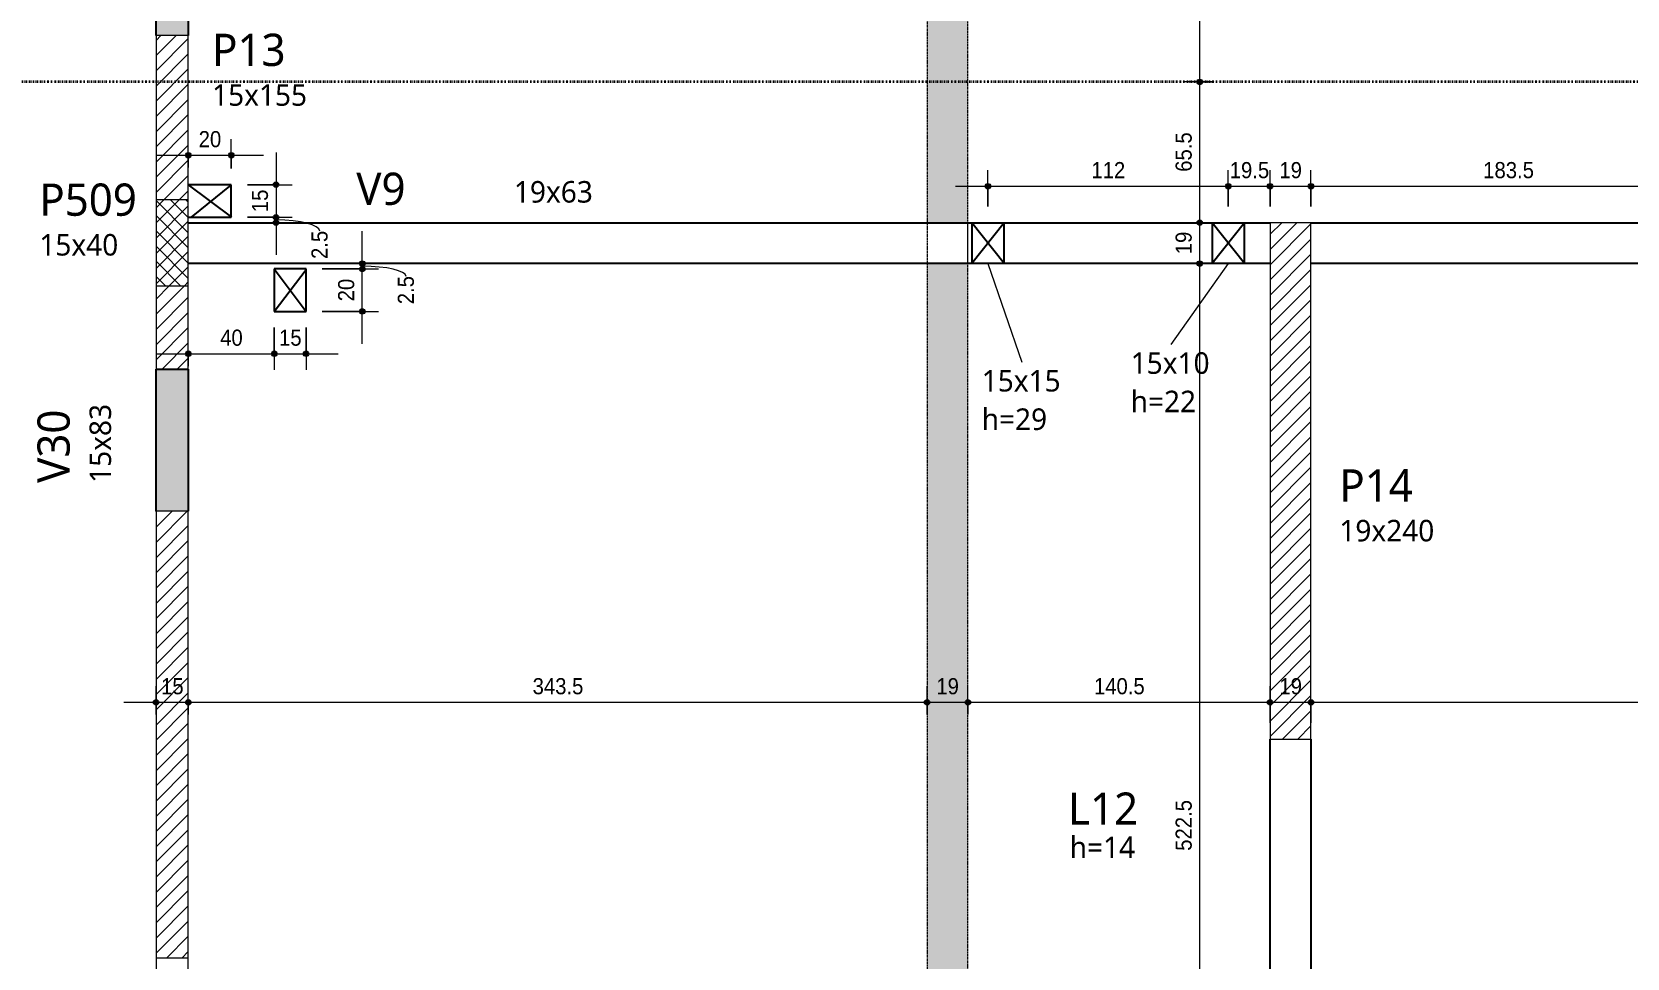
# Model space of a CAD drawing. Header units: centimetres. Extents: x -28 to 30806, y -3196 to 88064.
# Drawn here: x 831 to 1573, y -524 to -93 of the extents above; entities that cross this region are included whole.
import ezdxf

# ---------------------------------------------------------------- set-up
doc = ezdxf.new("R2010")
doc.units = ezdxf.units.CM
for name, pattern in [('Dash dot', [1.5875, 0.635, -0.47625, 0, -0.47625]), ('Hidden', [0.714375, 0.47625, -0.238125]), ('Traço', [0.635, 0.3175, -0.3175])]:
    doc.linetypes.add(name, pattern=pattern)
for name, color, linetype, lineweight in [('A-ANNO-DIMS', 7, 'Continuous', 9), ('A-ANNO-DIMS-50', 7, 'Continuous', 9), ('A-DETL-GENF', 7, 'Continuous', 18), ('A-DETL-THIN', 7, 'Continuous', 25), ('A-FLOR', 7, 'Continuous', 25), ('A-FLOR-IDEN', 7, 'Continuous', 9), ('A-GENM', 7, 'Continuous', 25), ('A-GENM-HDLN', 7, 'Traço', 18), ('A-GENM-IDEN', 7, 'Continuous', 9), ('S-BEAM', 7, 'Continuous', 25), ('S-BEAM-HDLN', 7, 'Traço', 25), ('S-BEAM-IDEN', 7, 'Continuous', 9), ('S-COLS-IDEN', 7, 'Continuous', 9), ('S-GRID', 7, 'Continuous', 9)]:
    doc.layers.add(name, color=color, linetype=linetype, lineweight=lineweight)
doc.layers.add('A-DETL', color=7, linetype='Continuous', lineweight=18, true_color=0x00a600)
doc.styles.add('Arial', font='arial.ttf', dxfattribs={"width": 0.9, "height": 7.5})
doc.styles.add('Gadugi_1', font='gadugi.ttf', dxfattribs={"height": 10})
doc.styles.add('Gadugi_2', font='gadugi.ttf', dxfattribs={"height": 15})
doc.dimstyles.new('PED_1_5mm_ESQ', dxfattribs={"dimscale": 30.48, "dimtxt": 7.651945, "dimasz": 0.328084, "dimexe": 0.246063, "dimexo": 0.246063, "dimgap": 0.049213, "dimtad": 1, "dimdec": 1, "dimrnd": 0.5, "dimdsep": 46, "dimtxsty": 'Arial', "dimblk1": 'DOTSMALL', "dimblk2": 'DOTSMALL', "dimsah": 1, "dimcen": 0.09, "dimdle": 0.492126, "dimazin": 0, "dimtfac": 1, "dimtdec": 4, "dimtix": 1, "dimtmove": 0, "dimatfit": 3, "dimfxl": 1, "dimtvp": 1, "dimtolj": 1, "dimtzin": 0, "dimarcsym": 2})
doc.dimstyles.new('PED_1_5mm_ESQ_2', dxfattribs={"dimscale": 30.48, "dimtxt": 7.651945, "dimasz": 0.328084, "dimexe": 0.246063, "dimexo": 0.246063, "dimgap": 0.049213, "dimtad": 1, "dimdec": 1, "dimrnd": 0.5, "dimdsep": 46, "dimtxsty": 'Arial', "dimblk1": 'DOTSMALL', "dimblk2": 'DOTSMALL', "dimsah": 1, "dimcen": 0.09, "dimdle": 0.492126, "dimazin": 0, "dimtfac": 1, "dimtdec": 4, "dimtix": 1, "dimtmove": 1, "dimatfit": 3, "dimfxl": 1, "dimtvp": 1, "dimtolj": 1, "dimtzin": 0, "dimarcsym": 2})
pattern_1 = [(45, (2647.826, 0), (-3.535534, 3.535534), [])]

# ---------------------------------------------------------------- blocks, each defined once
blk = doc.blocks.new('PED_FURO_RETANGULAR_R04_2020 - 15x10x22-3621887-PL H 001 - FORMA DO BARRILETE')
at = {"layer": 'A-GENM-HDLN'}
for p, q in [((-7.5, 9.5), (7.5, -9.5)), ((-7.5, -9.5), (7.5, 9.5)), ((-7.5, -9.5), (-7.5, 9.5)), ((7.5, 9.5), (7.5, -9.5))]:
    blk.add_line(p, q, dxfattribs=at)
blk = doc.blocks.new('PED_FURO_RETANGULAR_R04_2020 - 15x15x29-3491205-PL H 001 - FORMA DO BARRILETE')
at = {"layer": 'A-GENM-HDLN'}
for p, q in [((-7.5, 9.5), (7.5, -9.5)), ((-7.5, -9.5), (7.5, 9.5)), ((-7.5, -9.5), (-7.5, 9.5)), ((7.5, 9.5), (7.5, -9.5))]:
    blk.add_line(p, q, dxfattribs=at)
blk = doc.blocks.new('DIMBLOCK22-PL H 001 - FORMA DO BARRILETE')
at = {"layer": 'A-ANNO-DIMS-50'}
h = blk.add_hatch(color=256, dxfattribs=at)
edge = h.paths.add_edge_path(flags=0)
edge.add_arc((888.97, -404.79), 1.25, 0, 360)
h = blk.add_hatch(color=256, dxfattribs=at)
edge = h.paths.add_edge_path(flags=0)
edge.add_arc((903.97, -404.79), 1.25, 0, 360)
for p, q in [((888.97, -410.52), (888.97, -397.29)), ((903.97, -410.52), (903.97, -397.29)), ((873.97, -404.79), (903.97, -404.79)), ((888.97, -404.79), (888.97, -410.52)), ((903.97, -404.79), (903.97, -410.52))]:
    blk.add_line(p, q, dxfattribs=at)
for centre in [(888.97, -404.79), (903.97, -404.79)]:
    blk.add_circle(centre, 1.25, dxfattribs=at)
at = {"layer": 'A-ANNO-DIMS-50', "color": 0, "insert": (891.29, -393.55), "char_height": 7.5, "width": 12.4315, "attachment_point": 1, "line_spacing_factor": 0.941778, "style": 'Arial'}
blk.add_mtext('15', dxfattribs=at)
blk = doc.blocks.new('_DotSmall')
at = {"color": 0, "linetype": 'ByBlock', "const_width": 0.5}
blk.add_lwpolyline([(-0.0625, 0, 1), (0.0625, 0, 1)], format="xyb", close=True, dxfattribs=at)
blk = doc.blocks.new('DIMBLOCK23-PL H 001 - FORMA DO BARRILETE')
at = {"layer": 'A-ANNO-DIMS-50'}
h = blk.add_hatch(color=256, dxfattribs=at)
edge = h.paths.add_edge_path(flags=0)
edge.add_arc((903.97, -404.79), 1.25, 0, 360)
h = blk.add_hatch(color=256, dxfattribs=at)
edge = h.paths.add_edge_path(flags=0)
edge.add_arc((1247.46, -404.79), 1.25, 0, 360)
for p, q in [((903.97, -410.52), (903.97, -397.29)), ((1247.46, -410.52), (1247.46, -397.29)), ((903.97, -404.79), (1247.46, -404.79)), ((903.97, -404.79), (903.97, -410.52)), ((1247.46, -404.79), (1247.46, -410.52))]:
    blk.add_line(p, q, dxfattribs=at)
for centre in [(903.97, -404.79), (1247.46, -404.79)]:
    blk.add_circle(centre, 1.25, dxfattribs=at)
at = {"layer": 'A-ANNO-DIMS-50', "color": 0, "insert": (1064.06, -393.55), "char_height": 7.5, "width": 27.9708, "attachment_point": 1, "line_spacing_factor": 0.941778, "style": 'Arial'}
blk.add_mtext('343.5', dxfattribs=at)
blk = doc.blocks.new('DIMBLOCK24-PL H 001 - FORMA DO BARRILETE')
at = {"layer": 'A-ANNO-DIMS-50'}
h = blk.add_hatch(color=256, dxfattribs=at)
edge = h.paths.add_edge_path(flags=0)
edge.add_arc((1247.46, -404.79), 1.25, 0, 360)
h = blk.add_hatch(color=256, dxfattribs=at)
edge = h.paths.add_edge_path(flags=0)
edge.add_arc((1266.46, -404.79), 1.25, 0, 360)
for p, q in [((1247.46, -410.52), (1247.46, -397.29)), ((1266.46, -410.52), (1266.46, -397.29)), ((1247.46, -404.79), (1266.46, -404.79)), ((1247.46, -404.79), (1247.46, -410.52)), ((1266.46, -404.79), (1266.46, -410.52))]:
    blk.add_line(p, q, dxfattribs=at)
for centre in [(1247.46, -404.79), (1266.46, -404.79)]:
    blk.add_circle(centre, 1.25, dxfattribs=at)
at = {"layer": 'A-ANNO-DIMS-50', "color": 0, "insert": (1251.78, -393.55), "char_height": 7.5, "width": 12.4315, "attachment_point": 1, "line_spacing_factor": 0.941778, "style": 'Arial'}
blk.add_mtext('19', dxfattribs=at)
blk = doc.blocks.new('DIMBLOCK25-PL H 001 - FORMA DO BARRILETE')
at = {"layer": 'A-ANNO-DIMS-50'}
h = blk.add_hatch(color=256, dxfattribs=at)
edge = h.paths.add_edge_path(flags=0)
edge.add_arc((1266.46, -404.79), 1.25, 0, 360)
h = blk.add_hatch(color=256, dxfattribs=at)
edge = h.paths.add_edge_path(flags=0)
edge.add_arc((1406.96, -404.79), 1.25, 0, 360)
for p, q in [((1266.46, -410.52), (1266.46, -397.29)), ((1406.96, -414.38), (1406.96, -397.29)), ((1266.46, -404.79), (1406.96, -404.79)), ((1266.46, -404.79), (1266.46, -410.52)), ((1406.96, -404.79), (1406.96, -414.38))]:
    blk.add_line(p, q, dxfattribs=at)
for centre in [(1266.46, -404.79), (1406.96, -404.79)]:
    blk.add_circle(centre, 1.25, dxfattribs=at)
at = {"layer": 'A-ANNO-DIMS-50', "color": 0, "insert": (1325.06, -393.55), "char_height": 7.5, "width": 27.9708, "attachment_point": 1, "line_spacing_factor": 0.941778, "style": 'Arial'}
blk.add_mtext('140.5', dxfattribs=at)
blk = doc.blocks.new('DIMBLOCK26-PL H 001 - FORMA DO BARRILETE')
at = {"layer": 'A-ANNO-DIMS-50'}
h = blk.add_hatch(color=256, dxfattribs=at)
edge = h.paths.add_edge_path(flags=0)
edge.add_arc((1406.96, -404.79), 1.25, 0, 360)
h = blk.add_hatch(color=256, dxfattribs=at)
edge = h.paths.add_edge_path(flags=0)
edge.add_arc((1425.96, -404.79), 1.25, 0, 360)
for p, q in [((1406.96, -414.38), (1406.96, -397.29)), ((1425.96, -414.38), (1425.96, -397.29)), ((1406.96, -404.79), (1425.96, -404.79)), ((1406.96, -404.79), (1406.96, -414.38)), ((1425.96, -404.79), (1425.96, -414.38))]:
    blk.add_line(p, q, dxfattribs=at)
for centre in [(1406.96, -404.79), (1425.96, -404.79)]:
    blk.add_circle(centre, 1.25, dxfattribs=at)
at = {"layer": 'A-ANNO-DIMS-50', "color": 0, "insert": (1411.28, -393.55), "char_height": 7.5, "width": 12.4315, "attachment_point": 1, "line_spacing_factor": 0.941778, "style": 'Arial'}
blk.add_mtext('19', dxfattribs=at)
blk = doc.blocks.new('DIMBLOCK27-PL H 001 - FORMA DO BARRILETE')
at = {"layer": 'A-ANNO-DIMS-50'}
h = blk.add_hatch(color=256, dxfattribs=at)
edge = h.paths.add_edge_path(flags=0)
edge.add_arc((1425.96, -404.79), 1.25, 0, 360)
h = blk.add_hatch(color=256, dxfattribs=at)
edge = h.paths.add_edge_path(flags=0)
edge.add_arc((1988.97, -404.79), 1.25, 0, 360)
for p, q in [((1425.96, -414.38), (1425.96, -397.29)), ((1988.97, -410.52), (1988.97, -397.29)), ((1425.96, -404.79), (1988.97, -404.79)), ((1425.96, -404.79), (1425.96, -414.38)), ((1988.97, -404.79), (1988.97, -410.52))]:
    blk.add_line(p, q, dxfattribs=at)
for centre in [(1425.96, -404.79), (1988.97, -404.79)]:
    blk.add_circle(centre, 1.25, dxfattribs=at)
at = {"layer": 'A-ANNO-DIMS-50', "color": 0, "insert": (1699.69, -393.55), "char_height": 7.5, "width": 18.6472, "attachment_point": 1, "line_spacing_factor": 0.941778, "style": 'Arial'}
blk.add_mtext('563', dxfattribs=at)
blk = doc.blocks.new('DIMBLOCK38-PL H 001 - FORMA DO BARRILETE')
at = {"layer": 'A-ANNO-DIMS-50'}
h = blk.add_hatch(color=256, dxfattribs=at)
edge = h.paths.add_edge_path(flags=0)
edge.add_arc((1374.25, -200.88), 1.25, 0, 360)
h = blk.add_hatch(color=256, dxfattribs=at)
edge = h.paths.add_edge_path(flags=0)
edge.add_arc((1374.25, -723.38), 1.25, 0, 360)
for p, q in [((1379.98, -200.88), (1366.75, -200.88)), ((1374.25, -723.38), (1374.25, -200.88)), ((1374.25, -200.88), (1379.98, -200.88)), ((1379.98, -723.38), (1366.75, -723.38)), ((1374.25, -723.38), (1379.98, -723.38))]:
    blk.add_line(p, q, dxfattribs=at)
for centre in [(1374.25, -200.88), (1374.25, -723.38)]:
    blk.add_circle(centre, 1.25, dxfattribs=at)
at = {"layer": 'A-ANNO-DIMS-50', "color": 0, "insert": (1363.01, -473.79), "char_height": 7.5, "width": 27.9708, "attachment_point": 1, "rotation": 90, "line_spacing_factor": 0.941778, "style": 'Arial'}
blk.add_mtext('522.5', dxfattribs=at)
blk = doc.blocks.new('DIMBLOCK39-PL H 001 - FORMA DO BARRILETE')
at = {"layer": 'A-ANNO-DIMS-50'}
h = blk.add_hatch(color=256, dxfattribs=at)
edge = h.paths.add_edge_path(flags=0)
edge.add_arc((1374.25, -181.88), 1.25, 0, 360)
h = blk.add_hatch(color=256, dxfattribs=at)
edge = h.paths.add_edge_path(flags=0)
edge.add_arc((1374.25, -200.88), 1.25, 0, 360)
for p, q in [((1379.98, -181.88), (1366.75, -181.88)), ((1374.25, -200.88), (1374.25, -181.88)), ((1374.25, -181.88), (1379.98, -181.88)), ((1379.98, -200.88), (1366.75, -200.88)), ((1374.25, -200.88), (1379.98, -200.88))]:
    blk.add_line(p, q, dxfattribs=at)
for centre in [(1374.25, -181.88), (1374.25, -200.88)]:
    blk.add_circle(centre, 1.25, dxfattribs=at)
at = {"layer": 'A-ANNO-DIMS-50', "color": 0, "insert": (1363.01, -196.56), "char_height": 7.5, "width": 12.4315, "attachment_point": 1, "rotation": 90, "line_spacing_factor": 0.941778, "style": 'Arial'}
blk.add_mtext('19', dxfattribs=at)
blk = doc.blocks.new('DIMBLOCK40-PL H 001 - FORMA DO BARRILETE')
at = {"layer": 'A-ANNO-DIMS-50'}
h = blk.add_hatch(color=256, dxfattribs=at)
edge = h.paths.add_edge_path(flags=0)
edge.add_arc((1374.25, -116.45), 1.25, 0, 360)
h = blk.add_hatch(color=256, dxfattribs=at)
edge = h.paths.add_edge_path(flags=0)
edge.add_arc((1374.25, -181.88), 1.25, 0, 360)
for p, q in [((1379.98, -116.45), (1366.75, -116.45)), ((1374.25, -181.88), (1374.25, -116.45)), ((1374.25, -116.45), (1379.98, -116.45)), ((1379.98, -181.88), (1366.75, -181.88)), ((1374.25, -181.88), (1379.98, -181.88))]:
    blk.add_line(p, q, dxfattribs=at)
for centre in [(1374.25, -116.45), (1374.25, -181.88)]:
    blk.add_circle(centre, 1.25, dxfattribs=at)
at = {"layer": 'A-ANNO-DIMS-50', "color": 0, "insert": (1363.01, -158.23), "char_height": 7.5, "width": 21.7551, "attachment_point": 1, "rotation": 90, "line_spacing_factor": 0.941778, "style": 'Arial'}
blk.add_mtext('65.5', dxfattribs=at)
blk = doc.blocks.new('DIMBLOCK41-PL H 001 - FORMA DO BARRILETE')
at = {"layer": 'A-ANNO-DIMS-50'}
h = blk.add_hatch(color=256, dxfattribs=at)
edge = h.paths.add_edge_path(flags=0)
edge.add_arc((1374.25, -26.88), 1.25, 0, 360)
h = blk.add_hatch(color=256, dxfattribs=at)
edge = h.paths.add_edge_path(flags=0)
edge.add_arc((1374.25, -116.45), 1.25, 0, 360)
for p, q in [((1379.98, -26.88), (1366.75, -26.88)), ((1374.25, -116.45), (1374.25, -26.88)), ((1374.25, -26.88), (1379.98, -26.88)), ((1379.98, -116.45), (1366.75, -116.45)), ((1374.25, -116.45), (1379.98, -116.45))]:
    blk.add_line(p, q, dxfattribs=at)
for centre in [(1374.25, -26.88), (1374.25, -116.45)]:
    blk.add_circle(centre, 1.25, dxfattribs=at)
at = {"layer": 'A-ANNO-DIMS-50', "color": 0, "insert": (1363.01, -80.73), "char_height": 7.5, "width": 21.7551, "attachment_point": 1, "rotation": 90, "line_spacing_factor": 0.941778, "style": 'Arial'}
blk.add_mtext('89.5', dxfattribs=at)
blk = doc.blocks.new('DIMBLOCK112-PL H 001 - FORMA DO BARRILETE')
at = {"layer": 'A-ANNO-DIMS-50'}
h = blk.add_hatch(color=256, dxfattribs=at)
edge = h.paths.add_edge_path(flags=0)
edge.add_arc((944.74, -164.22), 1.25, 0, 360)
h = blk.add_hatch(color=256, dxfattribs=at)
edge = h.paths.add_edge_path(flags=0)
edge.add_arc((944.74, -179.38), 1.25, 0, 360)
for p, q in [((944.74, -149.22), (944.74, -179.38)), ((931.46, -164.22), (952.24, -164.22)), ((944.74, -164.22), (931.46, -164.22)), ((931.46, -179.38), (952.24, -179.38)), ((944.74, -179.38), (931.46, -179.38))]:
    blk.add_line(p, q, dxfattribs=at)
for centre in [(944.74, -164.22), (944.74, -179.38)]:
    blk.add_circle(centre, 1.25, dxfattribs=at)
at = {"layer": 'A-ANNO-DIMS-50', "color": 0, "insert": (933.5, -176.98), "char_height": 7.5, "width": 12.4315, "attachment_point": 1, "rotation": 90, "line_spacing_factor": 0.941778, "style": 'Arial'}
blk.add_mtext('15', dxfattribs=at)
blk = doc.blocks.new('DIMBLOCK113-PL H 001 - FORMA DO BARRILETE')
at = {"layer": 'A-ANNO-DIMS-50'}
h = blk.add_hatch(color=256, dxfattribs=at)
edge = h.paths.add_edge_path(flags=0)
edge.add_arc((944.74, -179.38), 1.25, 0, 360)
h = blk.add_hatch(color=256, dxfattribs=at)
edge = h.paths.add_edge_path(flags=0)
edge.add_arc((944.74, -181.88), 1.25, 0, 360)
for p, q in [((931.46, -179.38), (952.24, -179.38)), ((944.74, -179.38), (931.46, -179.38)), ((939.01, -181.88), (952.24, -181.88)), ((944.74, -181.88), (939.01, -181.88)), ((944.74, -179.38), (944.74, -196.88))]:
    blk.add_line(p, q, dxfattribs=at)
for centre in [(944.74, -179.38), (944.74, -181.88)]:
    blk.add_circle(centre, 1.25, dxfattribs=at)
blk.add_ellipse((944.74, -185.81), major_axis=(20.32, 0), ratio=0.254839, start_param=0, end_param=1.570796, dxfattribs=at)
at = {"layer": 'A-ANNO-DIMS-50', "color": 0, "insert": (961.21, -198.76), "char_height": 7.5, "width": 15.5393, "attachment_point": 1, "rotation": 90, "line_spacing_factor": 0.941778, "style": 'Arial'}
blk.add_mtext('2.5', dxfattribs=at)
blk = doc.blocks.new('DIMBLOCK114-PL H 001 - FORMA DO BARRILETE')
at = {"layer": 'A-ANNO-DIMS-50'}
h = blk.add_hatch(color=256, dxfattribs=at)
edge = h.paths.add_edge_path(flags=0)
edge.add_arc((903.97, -150.53), 1.25, 0, 360)
h = blk.add_hatch(color=256, dxfattribs=at)
edge = h.paths.add_edge_path(flags=0)
edge.add_arc((923.96, -150.53), 1.25, 0, 360)
for p, q in [((903.97, -156.26), (903.97, -143.03)), ((923.96, -156.72), (923.96, -143.03)), ((888.97, -150.53), (938.96, -150.53)), ((903.97, -150.53), (903.97, -156.26)), ((923.96, -150.53), (923.96, -156.72))]:
    blk.add_line(p, q, dxfattribs=at)
for centre in [(903.97, -150.53), (923.96, -150.53)]:
    blk.add_circle(centre, 1.25, dxfattribs=at)
at = {"layer": 'A-ANNO-DIMS-50', "color": 0, "insert": (908.78, -139.3), "char_height": 7.5, "width": 12.4315, "attachment_point": 1, "line_spacing_factor": 0.941778, "style": 'Arial'}
blk.add_mtext('20', dxfattribs=at)
blk = doc.blocks.new('DIMBLOCK115-PL H 001 - FORMA DO BARRILETE')
at = {"layer": 'A-ANNO-DIMS-50'}
h = blk.add_hatch(color=256, dxfattribs=at)
edge = h.paths.add_edge_path(flags=0)
edge.add_arc((903.97, -242.81), 1.25, 0, 360)
h = blk.add_hatch(color=256, dxfattribs=at)
edge = h.paths.add_edge_path(flags=0)
edge.add_arc((943.96, -242.81), 1.25, 0, 360)
for p, q in [((903.97, -248.54), (903.97, -235.31)), ((943.96, -230.63), (943.96, -250.31)), ((943.96, -242.81), (943.96, -230.63)), ((888.97, -242.81), (943.96, -242.81)), ((903.97, -242.81), (903.97, -248.54))]:
    blk.add_line(p, q, dxfattribs=at)
for centre in [(903.97, -242.81), (943.96, -242.81)]:
    blk.add_circle(centre, 1.25, dxfattribs=at)
at = {"layer": 'A-ANNO-DIMS-50', "color": 0, "insert": (918.78, -231.57), "char_height": 7.5, "width": 12.4315, "attachment_point": 1, "line_spacing_factor": 0.941778, "style": 'Arial'}
blk.add_mtext('40', dxfattribs=at)
blk = doc.blocks.new('DIMBLOCK116-PL H 001 - FORMA DO BARRILETE')
at = {"layer": 'A-ANNO-DIMS-50'}
h = blk.add_hatch(color=256, dxfattribs=at)
edge = h.paths.add_edge_path(flags=0)
edge.add_arc((943.96, -242.81), 1.25, 0, 360)
h = blk.add_hatch(color=256, dxfattribs=at)
edge = h.paths.add_edge_path(flags=0)
edge.add_arc((958.71, -242.81), 1.25, 0, 360)
for p, q in [((943.96, -230.63), (943.96, -250.31)), ((943.96, -242.81), (943.96, -230.63)), ((958.71, -230.63), (958.71, -250.31)), ((958.71, -242.81), (958.71, -230.63)), ((943.96, -242.81), (973.71, -242.81))]:
    blk.add_line(p, q, dxfattribs=at)
for centre in [(943.96, -242.81), (958.71, -242.81)]:
    blk.add_circle(centre, 1.25, dxfattribs=at)
at = {"layer": 'A-ANNO-DIMS-50', "color": 0, "insert": (946.16, -231.57), "char_height": 7.5, "width": 12.4315, "attachment_point": 1, "line_spacing_factor": 0.941778, "style": 'Arial'}
blk.add_mtext('15', dxfattribs=at)
blk = doc.blocks.new('DIMBLOCK117-PL H 001 - FORMA DO BARRILETE')
at = {"layer": 'A-ANNO-DIMS-50'}
h = blk.add_hatch(color=256, dxfattribs=at)
edge = h.paths.add_edge_path(flags=0)
edge.add_arc((984.84, -203.38), 1.25, 0, 360)
h = blk.add_hatch(color=256, dxfattribs=at)
edge = h.paths.add_edge_path(flags=0)
edge.add_arc((984.84, -223.13), 1.25, 0, 360)
for p, q in [((966.21, -203.38), (992.34, -203.38)), ((984.84, -203.38), (966.21, -203.38)), ((984.84, -238.13), (984.84, -203.38)), ((966.21, -223.13), (992.34, -223.13)), ((984.84, -223.13), (966.21, -223.13))]:
    blk.add_line(p, q, dxfattribs=at)
for centre in [(984.84, -203.38), (984.84, -223.13)]:
    blk.add_circle(centre, 1.25, dxfattribs=at)
at = {"layer": 'A-ANNO-DIMS-50', "color": 0, "insert": (973.6, -218.44), "char_height": 7.5, "width": 12.4315, "attachment_point": 1, "rotation": 90, "line_spacing_factor": 0.941778, "style": 'Arial'}
blk.add_mtext('20', dxfattribs=at)
blk = doc.blocks.new('DIMBLOCK118-PL H 001 - FORMA DO BARRILETE')
at = {"layer": 'A-ANNO-DIMS-50'}
h = blk.add_hatch(color=256, dxfattribs=at)
edge = h.paths.add_edge_path(flags=0)
edge.add_arc((984.84, -200.88), 1.25, 0, 360)
h = blk.add_hatch(color=256, dxfattribs=at)
edge = h.paths.add_edge_path(flags=0)
edge.add_arc((984.84, -203.38), 1.25, 0, 360)
for p, q in [((984.84, -203.38), (984.84, -185.88)), ((966.21, -203.38), (992.34, -203.38)), ((984.84, -203.38), (966.21, -203.38)), ((990.57, -200.88), (977.34, -200.88)), ((984.84, -200.88), (990.57, -200.88))]:
    blk.add_line(p, q, dxfattribs=at)
for centre in [(984.84, -200.88), (984.84, -203.38)]:
    blk.add_circle(centre, 1.25, dxfattribs=at)
blk.add_ellipse((984.84, -206.83), major_axis=(20.38, 0), ratio=0.230666, start_param=0, end_param=1.570796, dxfattribs=at)
at = {"layer": 'A-ANNO-DIMS-50', "color": 0, "insert": (1001.36, -219.78), "char_height": 7.5, "width": 15.5393, "attachment_point": 1, "rotation": 90, "line_spacing_factor": 0.941778, "style": 'Arial'}
blk.add_mtext('2.5', dxfattribs=at)
blk = doc.blocks.new('DIMBLOCK128-PL H 001 - FORMA DO BARRILETE')
at = {"layer": 'A-ANNO-DIMS-50'}
h = blk.add_hatch(color=256, dxfattribs=at)
edge = h.paths.add_edge_path(flags=0)
edge.add_arc((1275.74, -164.94), 1.25, 0, 360)
h = blk.add_hatch(color=256, dxfattribs=at)
edge = h.paths.add_edge_path(flags=0)
edge.add_arc((1387.54, -164.94), 1.25, 0, 360)
for p, q in [((1275.74, -174.38), (1275.74, -157.44)), ((1387.54, -174.38), (1387.54, -157.44)), ((1260.74, -164.94), (1387.54, -164.94)), ((1275.74, -164.94), (1275.74, -174.38)), ((1387.54, -164.94), (1387.54, -174.38))]:
    blk.add_line(p, q, dxfattribs=at)
for centre in [(1275.74, -164.94), (1387.54, -164.94)]:
    blk.add_circle(centre, 1.25, dxfattribs=at)
at = {"layer": 'A-ANNO-DIMS-50', "color": 0, "insert": (1323.87, -153.7), "char_height": 7.5, "width": 18.6472, "attachment_point": 1, "line_spacing_factor": 0.941778, "style": 'Arial'}
blk.add_mtext('112', dxfattribs=at)
blk = doc.blocks.new('DIMBLOCK129-PL H 001 - FORMA DO BARRILETE')
at = {"layer": 'A-ANNO-DIMS-50'}
h = blk.add_hatch(color=256, dxfattribs=at)
edge = h.paths.add_edge_path(flags=0)
edge.add_arc((1387.54, -164.94), 1.25, 0, 360)
h = blk.add_hatch(color=256, dxfattribs=at)
edge = h.paths.add_edge_path(flags=0)
edge.add_arc((1406.96, -164.94), 1.25, 0, 360)
for p, q in [((1387.54, -174.38), (1387.54, -157.44)), ((1406.96, -174.38), (1406.96, -157.44)), ((1387.54, -164.94), (1406.96, -164.94)), ((1387.54, -164.94), (1387.54, -174.38)), ((1406.96, -164.94), (1406.96, -174.38))]:
    blk.add_line(p, q, dxfattribs=at)
for centre in [(1387.54, -164.94), (1406.96, -164.94)]:
    blk.add_circle(centre, 1.25, dxfattribs=at)
at = {"layer": 'A-ANNO-DIMS-50', "color": 0, "insert": (1388.19, -153.7), "char_height": 7.5, "width": 21.7551, "attachment_point": 1, "line_spacing_factor": 0.941778, "style": 'Arial'}
blk.add_mtext('19.5', dxfattribs=at)
blk = doc.blocks.new('DIMBLOCK130-PL H 001 - FORMA DO BARRILETE')
at = {"layer": 'A-ANNO-DIMS-50'}
h = blk.add_hatch(color=256, dxfattribs=at)
edge = h.paths.add_edge_path(flags=0)
edge.add_arc((1406.96, -164.94), 1.25, 0, 360)
h = blk.add_hatch(color=256, dxfattribs=at)
edge = h.paths.add_edge_path(flags=0)
edge.add_arc((1425.96, -164.94), 1.25, 0, 360)
for p, q in [((1406.96, -174.38), (1406.96, -157.44)), ((1425.96, -174.38), (1425.96, -157.44)), ((1406.96, -164.94), (1425.96, -164.94)), ((1406.96, -164.94), (1406.96, -174.38)), ((1425.96, -164.94), (1425.96, -174.38))]:
    blk.add_line(p, q, dxfattribs=at)
for centre in [(1406.96, -164.94), (1425.96, -164.94)]:
    blk.add_circle(centre, 1.25, dxfattribs=at)
at = {"layer": 'A-ANNO-DIMS-50', "color": 0, "insert": (1411.28, -153.7), "char_height": 7.5, "width": 12.4315, "attachment_point": 1, "line_spacing_factor": 0.941778, "style": 'Arial'}
blk.add_mtext('19', dxfattribs=at)
blk = doc.blocks.new('DIMBLOCK131-PL H 001 - FORMA DO BARRILETE')
at = {"layer": 'A-ANNO-DIMS-50'}
h = blk.add_hatch(color=256, dxfattribs=at)
edge = h.paths.add_edge_path(flags=0)
edge.add_arc((1425.96, -164.94), 1.25, 0, 360)
h = blk.add_hatch(color=256, dxfattribs=at)
edge = h.paths.add_edge_path(flags=0)
edge.add_arc((1609.44, -164.94), 1.25, 0, 360)
for p, q in [((1425.96, -174.38), (1425.96, -157.44)), ((1609.44, -174.38), (1609.44, -157.44)), ((1425.96, -164.94), (1609.44, -164.94)), ((1425.96, -164.94), (1425.96, -174.38)), ((1609.44, -164.94), (1609.44, -174.38))]:
    blk.add_line(p, q, dxfattribs=at)
for centre in [(1425.96, -164.94), (1609.44, -164.94)]:
    blk.add_circle(centre, 1.25, dxfattribs=at)
at = {"layer": 'A-ANNO-DIMS-50', "color": 0, "insert": (1506.05, -153.7), "char_height": 7.5, "width": 27.9708, "attachment_point": 1, "line_spacing_factor": 0.941778, "style": 'Arial'}
blk.add_mtext('183.5', dxfattribs=at)

msp = doc.modelspace()

# ---------------------------------------------------------------- hatches: boundary and pattern name
at = {"layer": 'A-DETL', "true_color": 0xe6b8b7}
for points in [[(1266.46, -181.88), (1266.46, -26.88), (1247.46, -26.88), (1247.46, -181.88)], [(1266.46, -723.38), (1266.46, -200.88), (1247.46, -200.88), (1247.46, -723.38)]]:
    msp.add_hatch(color=9, dxfattribs=at).paths.add_polyline_path(points, flags=0)
at = {"layer": 'A-DETL-GENF', "true_color": 0x808080}
h = msp.add_hatch(dxfattribs=at)
h.set_pattern_fill('FP_1', color=8, style=0, pattern_type=2)
h.set_pattern_definition(pattern_1)
h.paths.add_polyline_path([(1425.96, -421.88), (1425.96, -181.88), (1406.96, -181.88), (1406.96, -421.88)], flags=0)
h.paths.add_polyline_path([(2124.96, -421.88), (2143.96, -421.88), (2143.96, -181.88), (2124.96, -181.88), (2124.96, -338.86)], flags=0)
h.paths.add_polyline_path([(1794.46, -26.88), (1794.46, 180.65), (1772.46, 180.63), (1772.46, -26.88), (1792.96, -26.88)], flags=0)
h = msp.add_hatch(dxfattribs=at)
h.set_pattern_fill('FP_1', color=8, style=0, pattern_type=2)
h.set_pattern_definition(pattern_1)
h.paths.add_polyline_path([(888.97, -249.93), (903.97, -249.93), (903.97, -211.25), (888.97, -211.25)], flags=0)
h.paths.add_polyline_path([(903.97, -171.25), (903.97, -94.95), (888.97, -94.95), (888.97, -171.25)], flags=0)
at = {"layer": 'A-DETL-GENF', "true_color": 0x0000ff}
h = msp.add_hatch(dxfattribs=at)
h.set_pattern_fill('FP_2', color=5, style=0, pattern_type=2)
h.set_pattern_definition([(45, (2647.826, 0), (-3.535534, 3.535534), []), (135, (2647.826, 0), (-3.535534, -3.535534), [])])
h.paths.add_polyline_path([(903.97, -211.25), (903.97, -171.25), (888.97, -171.25), (888.97, -211.25)], flags=0)
at = {"layer": 'A-DETL-GENF', "true_color": 0x808080}
h = msp.add_hatch(dxfattribs=at)
h.set_pattern_fill('FP_1', color=8, style=0, pattern_type=2)
h.set_pattern_definition(pattern_1)
h.paths.add_polyline_path([(888.97, -876.05), (903.97, -876.05), (903.97, -563.65), (888.97, -563.65), (888.97, -742.38)], flags=0)
h.paths.add_polyline_path([(888.97, -523.65), (903.97, -523.65), (903.97, -316), (888.97, -316), (888.97, -338.86)], flags=0)
at = {"layer": 'S-BEAM', "true_color": 0x00bcb8}
for points in [[(903.97, -94.95), (903.97, -29.08), (888.97, -29.08), (888.97, -94.95)], [(903.97, -316), (903.97, -250.03), (888.97, -250.03), (888.97, -316)]]:
    msp.add_hatch(color=132, dxfattribs=at).paths.add_polyline_path(points, flags=0)

# ---------------------------------------------------------------- linework, layer by layer
at = {"layer": 'A-DETL', "color": 7, "linetype": 'Hidden'}
for p, q in [((1247.46, -26.88), (1247.46, -723.38)), ((1266.46, -723.38), (1266.46, -26.88)), ((1266.46, -181.88), (1247.46, -181.88)), ((1247.46, -181.88), (1247.46, -200.88)), ((1266.46, -200.88), (1266.46, -181.88)), ((1266.46, -200.88), (1247.46, -200.88))]:
    msp.add_line(p, q, dxfattribs=at)
at = {"layer": 'A-DETL', "color": 7}
for p, q in [((903.97, -94.95), (888.97, -94.95)), ((888.97, -94.95), (888.97, -171.25)), ((903.97, -171.25), (903.97, -94.95)), ((903.97, -171.25), (888.97, -171.25)), ((888.97, -171.25), (888.97, -211.25)), ((903.97, -211.25), (903.97, -171.25)), ((1425.96, -181.88), (1406.96, -181.88)), ((1406.96, -181.88), (1406.96, -421.88)), ((1425.96, -421.88), (1425.96, -181.88)), ((888.97, -211.25), (888.97, -249.93)), ((888.97, -211.25), (903.97, -211.25)), ((903.97, -249.93), (903.97, -211.25)), ((888.97, -249.93), (903.97, -249.93)), ((903.97, -316), (888.97, -316)), ((888.97, -316), (888.97, -523.65)), ((903.97, -523.65), (903.97, -316)), ((1406.96, -421.88), (1425.96, -421.88)), ((903.97, -523.65), (888.97, -523.65)), ((888.97, -523.65), (888.97, -563.65)), ((903.97, -563.65), (903.97, -523.65))]:
    msp.add_line(p, q, dxfattribs=at)
at = {"layer": 'A-DETL-THIN'}
for p, q in [((903.97, -164.22), (924.08, -179.38)), ((923.96, -164.22), (905.24, -179.38)), ((1283.24, -181.88), (1268.24, -200.88)), ((1283.24, -200.88), (1268.24, -181.88)), ((1395.04, -181.88), (1380.04, -200.88)), ((1395.04, -200.88), (1380.04, -181.88)), ((943.96, -203.38), (958.71, -223.13)), ((943.96, -223.13), (958.71, -203.56))]:
    msp.add_line(p, q, dxfattribs=at)
at = {"layer": 'A-FLOR'}
for p, q in [((923.96, -164.22), (903.97, -164.22)), ((923.96, -179.38), (923.96, -164.22)), ((903.97, -179.38), (923.96, -179.38)), ((958.71, -203.38), (943.96, -203.38)), ((943.96, -203.38), (943.96, -223.13)), ((958.71, -223.13), (958.71, -203.38)), ((943.96, -223.13), (958.71, -223.13)), ((903.97, -250.03), (903.97, -249.93))]:
    msp.add_line(p, q, dxfattribs=at)
at = {"layer": 'A-GENM-IDEN'}
for p, q in [((1275.74, -200.88), (1291.57, -246.78)), ((1387.54, -200.88), (1360.83, -238.56))]:
    msp.add_line(p, q, dxfattribs=at)
at = {"layer": 'S-BEAM'}
for p, q in [((888.97, -94.95), (888.97, -29.08)), ((903.97, -29.08), (903.97, -94.95)), ((903.97, -181.88), (1406.96, -181.88)), ((1425.96, -181.88), (2124.96, -181.88)), ((1406.96, -200.88), (903.97, -200.88)), ((2124.96, -200.88), (1425.96, -200.88)), ((888.97, -316), (888.97, -250.03)), ((888.97, -250.03), (903.97, -250.03)), ((903.97, -250.03), (903.97, -316)), ((1406.96, -669.38), (1406.96, -421.88)), ((1425.96, -421.88), (1425.96, -669.38))]:
    msp.add_line(p, q, dxfattribs=at)
at = {"layer": 'S-BEAM-HDLN', "linetype": 'Continuous'}
for p, q in [((1268.24, -181.88), (1268.24, -200.88)), ((1283.24, -200.88), (1283.24, -181.88)), ((1380.04, -181.88), (1380.04, -200.88)), ((1395.04, -200.88), (1395.04, -181.88))]:
    msp.add_line(p, q, dxfattribs=at)
at = {"layer": 'S-GRID', "color": 152, "linetype": 'Dash dot', "lineweight": 35, "true_color": 0x0070c0}
msp.add_line((4257.92, -116.45), (783.85, -116.45), dxfattribs=at)

# ---------------------------------------------------------------- block references
at = {"layer": 'A-GENM', "linetype": 'Traço', "lineweight": 18, "rotation": 180}
for name, p in [('PED_FURO_RETANGULAR_R04_2020 - 15x15x29-3491205-PL H 001 - FORMA DO BARRILETE', (1275.74, -191.38)), ('PED_FURO_RETANGULAR_R04_2020 - 15x10x22-3621887-PL H 001 - FORMA DO BARRILETE', (1387.54, -191.38))]:
    msp.add_blockref(name, p, dxfattribs=at)

# ---------------------------------------------------------------- texts
at = {"layer": 'A-FLOR-IDEN', "attachment_point": 1}
for s, insert, char_height, width, style in [('L12', (1313, -446.7), 15, 40.0844, 'Gadugi_2'), ('h=14', (1313.78, -467.17), 10, 39.6835, 'Gadugi_1')]:
    msp.add_mtext(s, dxfattribs=dict(at, insert=insert, char_height=char_height, width=width, style=style))
at = {"layer": 'A-GENM-IDEN', "char_height": 10, "attachment_point": 1, "style": 'Gadugi_1'}
for s, insert, width in [('15x10', (1342.13, -242.12), 44.8945), ('15x15', (1272.87, -250.34), 44.8945), ('h=22', (1342.13, -259.97), 39.6835), ('h=29', (1272.87, -268.2), 39.6835)]:
    msp.add_mtext(s, dxfattribs=dict(at, insert=insert, width=width))
at = {"layer": 'S-BEAM-IDEN', "attachment_point": 1}
for s, insert, char_height, width, style in [('V9', (982.07, -158.61), 15, 30.0633, 'Gadugi_2'), ('19x63', (1055.36, -162.54), 10, 44.8945, 'Gadugi_1')]:
    msp.add_mtext(s, dxfattribs=dict(at, insert=insert, char_height=char_height, width=width, style=style))
at = {"layer": 'S-BEAM-IDEN', "attachment_point": 1, "rotation": 90}
for s, insert, char_height, width, style in [('15x83', (858.03, -302.82), 10, 44.8945, 'Gadugi_1'), ('V30', (833.81, -302.82), 15, 44.0928, 'Gadugi_2')]:
    msp.add_mtext(s, dxfattribs=dict(at, insert=insert, char_height=char_height, width=width, style=style))
at = {"layer": 'S-COLS-IDEN', "attachment_point": 1}
for s, insert, char_height, width, style in [('P13', (915.02, -94.05), 15, 42.4894, 'Gadugi_2'), ('15x155', (915.02, -117.54), 10, 54.1139, 'Gadugi_1'), ('P509', (834.69, -163.67), 15, 56.519, 'Gadugi_2'), ('15x40', (834.69, -187.16), 10, 44.8945, 'Gadugi_1'), ('P14', (1439.15, -296.5), 15, 42.4894, 'Gadugi_2'), ('19x240', (1439.15, -319.99), 10, 54.1139, 'Gadugi_1')]:
    msp.add_mtext(s, dxfattribs=dict(at, insert=insert, char_height=char_height, width=width, style=style))

# ---------------------------------------------------------------- dimensions: what is measured, and where the dimension line sits
at = {"layer": 'A-ANNO-DIMS'}
for base, p1, p2, override, picture, middle in [((1374.25, -26.88), (1372.48, -116.45), (1372.48, -26.88), {"dimpost": '<>', "dimfxl": 89.568642}, 'DIMBLOCK41-PL H 001 - FORMA DO BARRILETE', (1368.92, -71.67)), ((1374.25, -116.45), (1372.48, -181.88), (1372.48, -116.45), {"dimpost": '<>', "dimfxl": 65.431363}, 'DIMBLOCK40-PL H 001 - FORMA DO BARRILETE', (1368.92, -149.17)), ((944.74, -179.38), (923.96, -164.22), (923.96, -179.38), {"dimpost": '<>', "dimfxl": 15.157506}, 'DIMBLOCK112-PL H 001 - FORMA DO BARRILETE', (939.41, -171.8)), ((1374.25, -181.88), (1372.48, -200.88), (1372.48, -181.88), {"dimpost": '<>', "dimfxl": 19}, 'DIMBLOCK39-PL H 001 - FORMA DO BARRILETE', (1368.92, -191.38)), ((1374.25, -200.88), (1372.48, -723.38), (1372.48, -200.88), {"dimpost": '<>', "dimfxl": 522.500108}, 'DIMBLOCK38-PL H 001 - FORMA DO BARRILETE', (1368.92, -462.13)), ((984.8351, -203.3809), (958.7115, -223.1317), (958.7115, -203.3809), {"dimpost": '<>', "dimfxl": 19.750807}, 'DIMBLOCK117-PL H 001 - FORMA DO BARRILETE', (979.5058, -213.2563))]:
    dim = msp.add_linear_dim(base=base, p1=p1, p2=p2, angle=90, dimstyle='PED_1_5mm_ESQ', override=override, dxfattribs=at)
    dim.commit()
    dim.dimension.update_dxf_attribs({"geometry": picture, "text_midpoint": middle})
for base, p1, p2, override, picture, middle in [((923.96, -150.53), (903.97, -148.76), (923.96, -164.22), {"dimpost": '<>', "dimfxl": 25.274791}, 'DIMBLOCK114-PL H 001 - FORMA DO BARRILETE', (913.96, -145.2)), ((1387.54, -164.94), (1275.74, -181.88), (1387.54, -181.88), {"dimpost": '<>', "dimfxl": 111.801679}, 'DIMBLOCK128-PL H 001 - FORMA DO BARRILETE', (1331.64, -159.67)), ((1406.96, -164.94), (1387.54, -181.88), (1406.96, -181.88), {"dimpost": '<>', "dimfxl": 19.422032}, 'DIMBLOCK129-PL H 001 - FORMA DO BARRILETE', (1397.25, -159.61)), ((1425.96, -164.94), (1406.96, -181.88), (1425.96, -181.88), {"dimpost": '<>', "dimfxl": 19}, 'DIMBLOCK130-PL H 001 - FORMA DO BARRILETE', (1416.46, -159.61)), ((1609.44, -164.94), (1425.96, -181.88), (1609.44, -181.88), {"dimpost": '<>', "dimfxl": 183.479882}, 'DIMBLOCK131-PL H 001 - FORMA DO BARRILETE', (1517.7, -159.6)), ((943.96, -242.81), (903.97, -241.04), (943.96, -223.13), {"dimpost": '<>', "dimfxl": 43.822692}, 'DIMBLOCK115-PL H 001 - FORMA DO BARRILETE', (923.96, -237.48)), ((958.7115382, -242.81002235), (943.9615382, -223.13173838), (958.7115382, -223.13173838), {"dimpost": '<>', "dimfxl": 14.75}, 'DIMBLOCK116-PL H 001 - FORMA DO BARRILETE', (951.3365382, -237.48072492)), ((903.97, -404.79), (888.97, -403.02), (903.97, -403.02), {"dimpost": '<>', "dimfxl": 15}, 'DIMBLOCK22-PL H 001 - FORMA DO BARRILETE', (896.47, -399.46)), ((1247.46, -404.79), (903.97, -403.02), (1247.46, -403.02), {"dimpost": '<>', "dimfxl": 343.495472}, 'DIMBLOCK23-PL H 001 - FORMA DO BARRILETE', (1075.71, -399.45)), ((1266.46, -404.79), (1247.46, -403.02), (1266.46, -403.02), {"dimpost": '<>', "dimfxl": 19}, 'DIMBLOCK24-PL H 001 - FORMA DO BARRILETE', (1256.96, -399.46)), ((1406.96, -404.79), (1266.46, -403.02), (1406.96, -421.88), {"dimpost": '<>', "dimfxl": 141.760511}, 'DIMBLOCK25-PL H 001 - FORMA DO BARRILETE', (1336.71, -399.46)), ((1425.96, -404.79), (1406.96, -421.88), (1425.96, -421.88), {"dimpost": '<>', "dimfxl": 19}, 'DIMBLOCK26-PL H 001 - FORMA DO BARRILETE', (1416.46, -399.46)), ((1988.97, -404.79), (1425.96, -421.88), (1988.97, -403.02), {"dimpost": '<>', "dimfxl": 563.320405}, 'DIMBLOCK27-PL H 001 - FORMA DO BARRILETE', (1707.46, -399.45))]:
    dim = msp.add_linear_dim(base=base, p1=p1, p2=p2, dimstyle='PED_1_5mm_ESQ', override=override, dxfattribs=at)
    dim.commit()
    dim.dimension.update_dxf_attribs({"geometry": picture, "text_midpoint": middle})
for base, p1, p2, override, picture, middle in [((944.74, -181.88), (923.96, -179.38), (946.51, -181.88), {"dimpost": '<>', "dimfxl": 22.685838}, 'DIMBLOCK113-PL H 001 - FORMA DO BARRILETE', (966.21, -190.99)), ((984.84, -200.88), (958.71, -203.38), (983.07, -200.88), {"dimpost": '<>', "dimfxl": 24.483812}, 'DIMBLOCK118-PL H 001 - FORMA DO BARRILETE', (1006.36, -212.01))]:
    dim = msp.add_linear_dim(base=base, p1=p1, p2=p2, angle=90, dimstyle='PED_1_5mm_ESQ_2', override=override, dxfattribs=at)
    dim.commit()
    dim.dimension.update_dxf_attribs({"geometry": picture, "text_midpoint": middle, "dimtype": 160, "text_rotation": 90})

doc.saveas('drawing.dxf')
